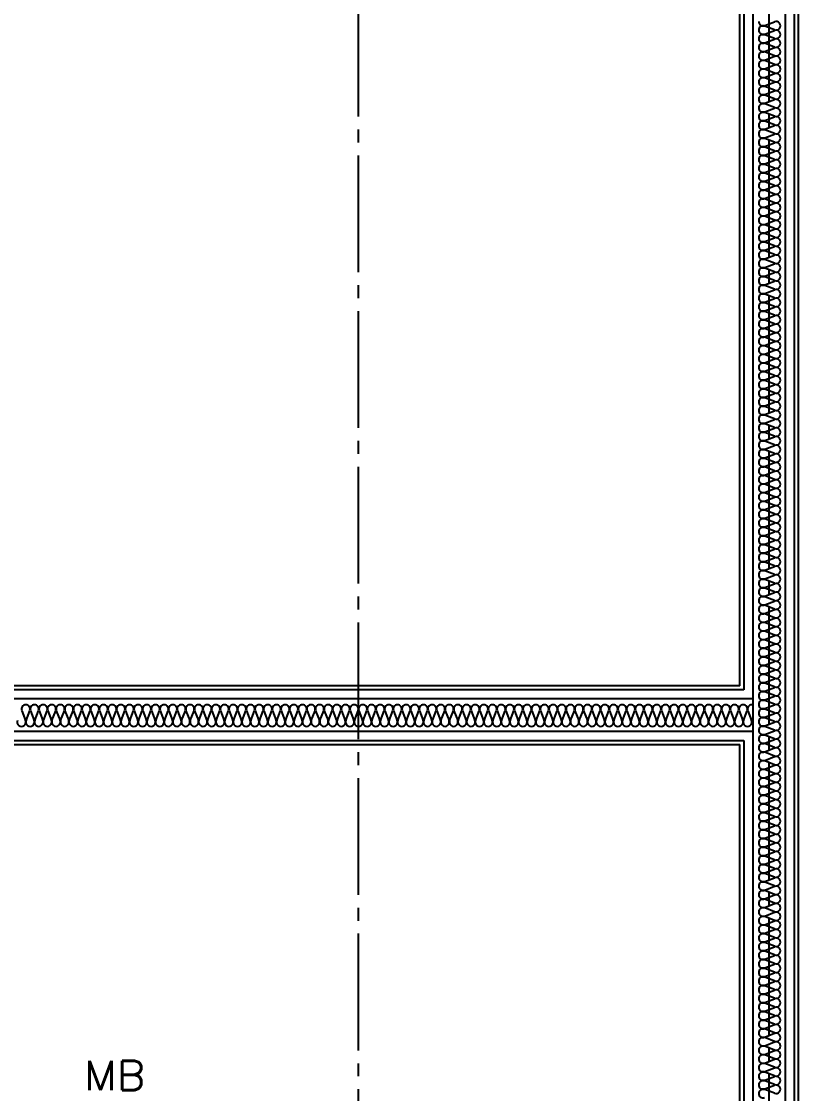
# Model space of a CAD drawing. Header units: millimetres. Extents: x 8300 to 125598, y -10383 to 40000.
# Drawn here: x 44220 to 46018, y 22425 to 24905 of the extents above; entities that cross this region are included whole.
import ezdxf
from ezdxf.enums import TextEntityAlignment as Align

# ---------------------------------------------------------------- set-up
doc = ezdxf.new("R2010")
doc.units = ezdxf.units.MM
doc.header["$LTSCALE"] = 300
doc.linetypes.add('CADEWA_LINE5', pattern=[1.2, 0.9, -0.1, 0.1, -0.1])
doc.layers.add('K建0_壁', color=7, linetype='CONTINUOUS')
doc.styles.add('txt2', font='txt.shx', dxfattribs={"width": 0.943378, "bigfont": 'extfont2'})

msp = doc.modelspace()

# ---------------------------------------------------------------- linework, layer by layer
at = {"layer": 'K建0_壁', "color": 250, "linetype": 'CADEWA_LINE5', "lineweight": -3}
for p, q in [((45000, 18924.6), (45000, 26101.3)), ((45950, 22200), (45950, 26101.3))]:
    msp.add_line(p, q, dxfattribs=at)
at = {"layer": 'K建0_壁', "color": 250, "linetype": 'Continuous', "lineweight": -3, "ltscale": 0.3}
for p, q in [((45882, 23368), (45882, 25368)), ((46018, 22132), (46018, 25232)), ((45882, 23368), (43882, 23368)), ((44018, 23232), (45882, 23232)), ((45882, 22268), (45882, 23232))]:
    msp.add_line(p, q, dxfattribs=at)
at = {"layer": 'K建0_壁', "color": 250, "linetype": 'Continuous', "lineweight": -3}
for p, q in [((45891.5, 25358.5), (45891.5, 23358.5)), ((45912.5, 25337.5), (45912.5, 22237.5)), ((45987.5, 22162.5), (45987.5, 25262.5)), ((46008.5, 22141.5), (46008.5, 25241.5)), ((45939.6, 24895.4), (45962.5, 24904.1)), ((45962.5, 24885.4), (45939.6, 24894.1)), ((45939.6, 24875.4), (45962.5, 24884.1)), ((45962.5, 24865.4), (45939.6, 24874.1)), ((45939.6, 24855.4), (45962.5, 24864.1)), ((45962.5, 24845.4), (45939.6, 24854.1)), ((45939.6, 24835.4), (45962.5, 24844.1)), ((45962.5, 24825.4), (45939.6, 24834.1)), ((45939.6, 24815.4), (45962.5, 24824.1)), ((45962.5, 24805.4), (45939.6, 24814.1)), ((45939.6, 24795.4), (45962.5, 24804.1)), ((45962.5, 24785.4), (45939.6, 24794.1)), ((45939.6, 24775.4), (45962.5, 24784.1)), ((45962.5, 24765.4), (45939.6, 24774.1)), ((45939.6, 24755.4), (45962.5, 24764.1)), ((45962.5, 24745.4), (45939.6, 24754.1)), ((45939.6, 24735.4), (45962.5, 24744.1)), ((45962.5, 24725.4), (45939.6, 24734.1)), ((45939.6, 24715.4), (45962.5, 24724.1)), ((45962.5, 24705.4), (45939.6, 24714.1)), ((45939.6, 24695.4), (45962.5, 24704.1)), ((45962.5, 24685.4), (45939.6, 24694.1)), ((45939.6, 24675.4), (45962.5, 24684.1)), ((45962.5, 24665.4), (45939.6, 24674.1)), ((45939.6, 24655.4), (45962.5, 24664.1)), ((45962.5, 24645.4), (45939.6, 24654.1)), ((45939.6, 24635.4), (45962.5, 24644.1)), ((45962.5, 24625.4), (45939.6, 24634.1)), ((45939.6, 24615.4), (45962.5, 24624.1)), ((45962.5, 24605.4), (45939.6, 24614.1)), ((45939.6, 24595.4), (45962.5, 24604.1)), ((45962.5, 24585.4), (45939.6, 24594.1)), ((45939.6, 24575.4), (45962.5, 24584.1)), ((45962.5, 24565.4), (45939.6, 24574.1)), ((45939.6, 24555.4), (45962.5, 24564.1)), ((45962.5, 24545.4), (45939.6, 24554.1)), ((45939.6, 24535.4), (45962.5, 24544.1)), ((45962.5, 24525.4), (45939.6, 24534.1)), ((45939.6, 24515.4), (45962.5, 24524.1)), ((45962.5, 24505.4), (45939.6, 24514.1)), ((45939.6, 24495.4), (45962.5, 24504.1)), ((45962.5, 24485.4), (45939.6, 24494.1)), ((45939.6, 24475.4), (45962.5, 24484.1)), ((45962.5, 24465.4), (45939.6, 24474.1)), ((45939.6, 24455.4), (45962.5, 24464.1)), ((45962.5, 24445.4), (45939.6, 24454.1)), ((45939.6, 24435.4), (45962.5, 24444.1)), ((45962.5, 24425.4), (45939.6, 24434.1)), ((45939.6, 24415.4), (45962.5, 24424.1)), ((45962.5, 24405.4), (45939.6, 24414.1)), ((45939.6, 24395.4), (45962.5, 24404.1)), ((45962.5, 24385.4), (45939.6, 24394.1)), ((45939.6, 24375.4), (45962.5, 24384.1)), ((45962.5, 24365.4), (45939.6, 24374.1)), ((45939.6, 24355.4), (45962.5, 24364.1)), ((45962.5, 24345.4), (45939.6, 24354.1)), ((45939.6, 24335.4), (45962.5, 24344.1)), ((45962.5, 24325.4), (45939.6, 24334.1)), ((45939.6, 24315.4), (45962.5, 24324.1)), ((45962.5, 24305.4), (45939.6, 24314.1)), ((45939.6, 24295.4), (45962.5, 24304.1)), ((45962.5, 24285.4), (45939.6, 24294.1)), ((45939.6, 24275.4), (45962.5, 24284.1)), ((45962.5, 24265.4), (45939.6, 24274.1)), ((45939.6, 24255.4), (45962.5, 24264.1)), ((45962.5, 24245.4), (45939.6, 24254.1)), ((45939.6, 24235.4), (45962.5, 24244.1)), ((45962.5, 24225.4), (45939.6, 24234.1)), ((45939.6, 24215.4), (45962.5, 24224.1)), ((45962.5, 24205.4), (45939.6, 24214.1)), ((45939.6, 24195.4), (45962.5, 24204.1)), ((45962.5, 24185.4), (45939.6, 24194.1)), ((45939.6, 24175.4), (45962.5, 24184.1)), ((45962.5, 24165.4), (45939.6, 24174.1)), ((45939.6, 24155.4), (45962.5, 24164.1)), ((45962.5, 24145.4), (45939.6, 24154.1)), ((45939.6, 24135.4), (45962.5, 24144.1)), ((45962.5, 24125.4), (45939.6, 24134.1)), ((45939.6, 24115.4), (45962.5, 24124.1)), ((45962.5, 24105.4), (45939.6, 24114.1)), ((45939.6, 24095.4), (45962.5, 24104.1)), ((45962.5, 24085.4), (45939.6, 24094.1)), ((45939.6, 24075.4), (45962.5, 24084.1)), ((45962.5, 24065.4), (45939.6, 24074.1)), ((45939.6, 24055.4), (45962.5, 24064.1)), ((45962.5, 24045.4), (45939.6, 24054.1)), ((45939.6, 24035.4), (45962.5, 24044.1)), ((45962.5, 24025.4), (45939.6, 24034.1)), ((45939.6, 24015.4), (45962.5, 24024.1)), ((45962.5, 24005.4), (45939.6, 24014.1)), ((45939.6, 23995.4), (45962.5, 24004.1)), ((45962.5, 23985.4), (45939.6, 23994.1)), ((45939.6, 23975.4), (45962.5, 23984.1)), ((45962.5, 23965.4), (45939.6, 23974.1)), ((45939.6, 23955.4), (45962.5, 23964.1)), ((45962.5, 23945.4), (45939.6, 23954.1)), ((45939.6, 23935.4), (45962.5, 23944.1)), ((45962.5, 23925.4), (45939.6, 23934.1)), ((45939.6, 23915.4), (45962.5, 23924.1)), ((45962.5, 23905.4), (45939.6, 23914.1)), ((45939.6, 23895.4), (45962.5, 23904.1)), ((45962.5, 23885.4), (45939.6, 23894.1)), ((45939.6, 23875.4), (45962.5, 23884.1)), ((45962.5, 23865.4), (45939.6, 23874.1)), ((45939.6, 23855.4), (45962.5, 23864.1)), ((45962.5, 23845.4), (45939.6, 23854.1)), ((45939.6, 23835.4), (45962.5, 23844.1)), ((45962.5, 23825.4), (45939.6, 23834.1)), ((45939.6, 23815.4), (45962.5, 23824.1)), ((45962.5, 23805.4), (45939.6, 23814.1)), ((45939.6, 23795.4), (45962.5, 23804.1)), ((45962.5, 23785.4), (45939.6, 23794.1)), ((45939.6, 23775.4), (45962.5, 23784.1)), ((45962.5, 23765.4), (45939.6, 23774.1)), ((45939.6, 23755.4), (45962.5, 23764.1)), ((45962.5, 23745.4), (45939.6, 23754.1)), ((45939.6, 23735.4), (45962.5, 23744.1)), ((45962.5, 23725.4), (45939.6, 23734.1)), ((45939.6, 23715.4), (45962.5, 23724.1)), ((45962.5, 23705.4), (45939.6, 23714.1)), ((45939.6, 23695.4), (45962.5, 23704.1)), ((45962.5, 23685.4), (45939.6, 23694.1)), ((45939.6, 23675.4), (45962.5, 23684.1)), ((45962.5, 23665.4), (45939.6, 23674.1)), ((45939.6, 23655.4), (45962.5, 23664.1)), ((45962.5, 23645.4), (45939.6, 23654.1)), ((45939.6, 23635.4), (45962.5, 23644.1)), ((45962.5, 23625.4), (45939.6, 23634.1)), ((45939.6, 23615.4), (45962.5, 23624.1)), ((45962.5, 23605.4), (45939.6, 23614.1)), ((45939.6, 23595.4), (45962.5, 23604.1)), ((45962.5, 23585.4), (45939.6, 23594.1)), ((45939.6, 23575.4), (45962.5, 23584.1)), ((45962.5, 23565.4), (45939.6, 23574.1)), ((45939.6, 23555.4), (45962.5, 23564.1)), ((45962.5, 23545.4), (45939.6, 23554.1)), ((45939.6, 23535.4), (45962.5, 23544.1)), ((45962.5, 23525.4), (45939.6, 23534.1)), ((45939.6, 23515.4), (45962.5, 23524.1)), ((45962.5, 23505.4), (45939.6, 23514.1)), ((45939.6, 23495.4), (45962.5, 23504.1)), ((45962.5, 23485.4), (45939.6, 23494.1)), ((45939.6, 23475.4), (45962.5, 23484.1)), ((45962.5, 23465.4), (45939.6, 23474.1)), ((45939.6, 23455.4), (45962.5, 23464.1)), ((45962.5, 23445.4), (45939.6, 23454.1)), ((45939.6, 23435.4), (45962.5, 23444.1)), ((45962.5, 23425.4), (45939.6, 23434.1)), ((45939.6, 23415.4), (45962.5, 23424.1)), ((45962.5, 23405.4), (45939.6, 23414.1)), ((45939.6, 23395.4), (45962.5, 23404.1)), ((45962.5, 23385.4), (45939.6, 23394.1)), ((45939.6, 23375.4), (45962.5, 23384.1)), ((45962.5, 23365.4), (45939.6, 23374.1)), ((45939.6, 23355.4), (45962.5, 23364.1)), ((45891.5, 23358.5), (43891.5, 23358.5)), ((45912.5, 23337.5), (43912.5, 23337.5)), ((45962.5, 23345.4), (45939.6, 23354.1)), ((45939.6, 23335.4), (45962.5, 23344.1)), ((45962.5, 23325.4), (45939.6, 23334.1)), ((45939.6, 23315.4), (45962.5, 23324.1)), ((45962.5, 23305.4), (45939.6, 23314.1)), ((44220.7, 23310.4), (44229.3, 23287.5)), ((44230.7, 23287.5), (44239.3, 23310.4)), ((44240.7, 23310.4), (44249.3, 23287.5)), ((44250.7, 23287.5), (44259.3, 23310.4)), ((44260.7, 23310.4), (44269.3, 23287.5)), ((44270.7, 23287.5), (44279.3, 23310.4)), ((44280.7, 23310.4), (44289.3, 23287.5)), ((44290.7, 23287.5), (44299.3, 23310.4)), ((44300.7, 23310.4), (44309.3, 23287.5)), ((44310.7, 23287.5), (44319.3, 23310.4)), ((44320.7, 23310.4), (44329.3, 23287.5)), ((44330.7, 23287.5), (44339.3, 23310.4)), ((44340.7, 23310.4), (44349.3, 23287.5)), ((44350.7, 23287.5), (44359.3, 23310.4)), ((44360.7, 23310.4), (44369.3, 23287.5)), ((44370.7, 23287.5), (44379.3, 23310.4)), ((44380.7, 23310.4), (44389.3, 23287.5)), ((44390.7, 23287.5), (44399.3, 23310.4)), ((44400.7, 23310.4), (44409.3, 23287.5)), ((44410.7, 23287.5), (44419.3, 23310.4)), ((44420.7, 23310.4), (44429.3, 23287.5)), ((44430.7, 23287.5), (44439.3, 23310.4)), ((44440.7, 23310.4), (44449.3, 23287.5)), ((44450.7, 23287.5), (44459.3, 23310.4)), ((44460.7, 23310.4), (44469.3, 23287.5)), ((44470.7, 23287.5), (44479.3, 23310.4)), ((44480.7, 23310.4), (44489.3, 23287.5)), ((44490.7, 23287.5), (44499.3, 23310.4)), ((44500.7, 23310.4), (44509.3, 23287.5)), ((44510.7, 23287.5), (44519.3, 23310.4)), ((44520.7, 23310.4), (44529.3, 23287.5)), ((44530.7, 23287.5), (44539.3, 23310.4)), ((44540.7, 23310.4), (44549.3, 23287.5)), ((44550.7, 23287.5), (44559.3, 23310.4)), ((44560.7, 23310.4), (44569.3, 23287.5)), ((44570.7, 23287.5), (44579.3, 23310.4)), ((44580.7, 23310.4), (44589.3, 23287.5)), ((44590.7, 23287.5), (44599.3, 23310.4)), ((44600.7, 23310.4), (44609.3, 23287.5)), ((44610.7, 23287.5), (44619.3, 23310.4)), ((44620.7, 23310.4), (44629.3, 23287.5)), ((44630.7, 23287.5), (44639.3, 23310.4)), ((44640.7, 23310.4), (44649.3, 23287.5)), ((44650.7, 23287.5), (44659.3, 23310.4)), ((44660.7, 23310.4), (44669.3, 23287.5)), ((44670.7, 23287.5), (44679.3, 23310.4)), ((44680.7, 23310.4), (44689.3, 23287.5)), ((44690.7, 23287.5), (44699.3, 23310.4)), ((44700.7, 23310.4), (44709.3, 23287.5)), ((44710.7, 23287.5), (44719.3, 23310.4)), ((44720.7, 23310.4), (44729.3, 23287.5)), ((44730.7, 23287.5), (44739.3, 23310.4)), ((44740.7, 23310.4), (44749.3, 23287.5)), ((44750.7, 23287.5), (44759.3, 23310.4)), ((44760.7, 23310.4), (44769.3, 23287.5)), ((44770.7, 23287.5), (44779.3, 23310.4)), ((44780.7, 23310.4), (44789.3, 23287.5)), ((44790.7, 23287.5), (44799.3, 23310.4)), ((44800.7, 23310.4), (44809.3, 23287.5)), ((44810.7, 23287.5), (44819.3, 23310.4)), ((44820.7, 23310.4), (44829.3, 23287.5)), ((44830.7, 23287.5), (44839.3, 23310.4)), ((44840.7, 23310.4), (44849.3, 23287.5)), ((44850.7, 23287.5), (44859.3, 23310.4)), ((44860.7, 23310.4), (44869.3, 23287.5)), ((44870.7, 23287.5), (44879.3, 23310.4)), ((44880.7, 23310.4), (44889.3, 23287.5)), ((44890.7, 23287.5), (44899.3, 23310.4)), ((44900.7, 23310.4), (44909.3, 23287.5)), ((44910.7, 23287.5), (44919.3, 23310.4)), ((44920.7, 23310.4), (44929.3, 23287.5)), ((44930.7, 23287.5), (44939.3, 23310.4)), ((44940.7, 23310.4), (44949.3, 23287.5)), ((44950.7, 23287.5), (44959.3, 23310.4)), ((44960.7, 23310.4), (44969.3, 23287.5)), ((44970.7, 23287.5), (44979.3, 23310.4)), ((44980.7, 23310.4), (44989.3, 23287.5)), ((44990.7, 23287.5), (44999.3, 23310.4)), ((45000.7, 23310.4), (45009.3, 23287.5)), ((45010.7, 23287.5), (45019.3, 23310.4)), ((45020.7, 23310.4), (45029.3, 23287.5)), ((45030.7, 23287.5), (45039.3, 23310.4)), ((45040.7, 23310.4), (45049.3, 23287.5)), ((45050.7, 23287.5), (45059.3, 23310.4)), ((45060.7, 23310.4), (45069.3, 23287.5)), ((45070.7, 23287.5), (45079.3, 23310.4)), ((45080.7, 23310.4), (45089.3, 23287.5)), ((45090.7, 23287.5), (45099.3, 23310.4)), ((45100.7, 23310.4), (45109.3, 23287.5)), ((45110.7, 23287.5), (45119.3, 23310.4)), ((45120.7, 23310.4), (45129.3, 23287.5)), ((45130.7, 23287.5), (45139.3, 23310.4)), ((45140.7, 23310.4), (45149.3, 23287.5)), ((45150.7, 23287.5), (45159.3, 23310.4)), ((45160.7, 23310.4), (45169.3, 23287.5)), ((45170.7, 23287.5), (45179.3, 23310.4)), ((45180.7, 23310.4), (45189.3, 23287.5)), ((45190.7, 23287.5), (45199.3, 23310.4)), ((45200.7, 23310.4), (45209.3, 23287.5)), ((45210.7, 23287.5), (45219.3, 23310.4)), ((45220.7, 23310.4), (45229.3, 23287.5)), ((45230.7, 23287.5), (45239.3, 23310.4)), ((45240.7, 23310.4), (45249.3, 23287.5)), ((45250.7, 23287.5), (45259.3, 23310.4)), ((45260.7, 23310.4), (45269.3, 23287.5)), ((45270.7, 23287.5), (45279.3, 23310.4)), ((45280.7, 23310.4), (45289.3, 23287.5)), ((45290.7, 23287.5), (45299.3, 23310.4)), ((45300.7, 23310.4), (45309.3, 23287.5)), ((45310.7, 23287.5), (45319.3, 23310.4)), ((45320.7, 23310.4), (45329.3, 23287.5)), ((45330.7, 23287.5), (45339.3, 23310.4)), ((45340.7, 23310.4), (45349.3, 23287.5)), ((45350.7, 23287.5), (45359.3, 23310.4)), ((45360.7, 23310.4), (45369.3, 23287.5)), ((45370.7, 23287.5), (45379.3, 23310.4)), ((45380.7, 23310.4), (45389.3, 23287.5)), ((45390.7, 23287.5), (45399.3, 23310.4)), ((45400.7, 23310.4), (45409.3, 23287.5)), ((45410.7, 23287.5), (45419.3, 23310.4)), ((45420.7, 23310.4), (45429.3, 23287.5)), ((45430.7, 23287.5), (45439.3, 23310.4)), ((45440.7, 23310.4), (45449.3, 23287.5)), ((45450.7, 23287.5), (45459.3, 23310.4)), ((45460.7, 23310.4), (45469.3, 23287.5)), ((45470.7, 23287.5), (45479.3, 23310.4)), ((45480.7, 23310.4), (45489.3, 23287.5)), ((45490.7, 23287.5), (45499.3, 23310.4)), ((45500.7, 23310.4), (45509.3, 23287.5)), ((45510.7, 23287.5), (45519.3, 23310.4)), ((45520.7, 23310.4), (45529.3, 23287.5)), ((45530.7, 23287.5), (45539.3, 23310.4)), ((45540.7, 23310.4), (45549.3, 23287.5)), ((45550.7, 23287.5), (45559.3, 23310.4)), ((45560.7, 23310.4), (45569.3, 23287.5)), ((45570.7, 23287.5), (45579.3, 23310.4)), ((45580.7, 23310.4), (45589.3, 23287.5)), ((45590.7, 23287.5), (45599.3, 23310.4)), ((45600.7, 23310.4), (45609.3, 23287.5)), ((45610.7, 23287.5), (45619.3, 23310.4)), ((45620.7, 23310.4), (45629.3, 23287.5)), ((45630.7, 23287.5), (45639.3, 23310.4)), ((45640.7, 23310.4), (45649.3, 23287.5)), ((45650.7, 23287.5), (45659.3, 23310.4)), ((45660.7, 23310.4), (45669.3, 23287.5)), ((45670.7, 23287.5), (45679.3, 23310.4)), ((45680.7, 23310.4), (45689.3, 23287.5)), ((45690.7, 23287.5), (45699.3, 23310.4)), ((45700.7, 23310.4), (45709.3, 23287.5)), ((45710.7, 23287.5), (45719.3, 23310.4)), ((45720.7, 23310.4), (45729.3, 23287.5)), ((45730.7, 23287.5), (45739.3, 23310.4)), ((45740.7, 23310.4), (45749.3, 23287.5)), ((45750.7, 23287.5), (45759.3, 23310.4)), ((45760.7, 23310.4), (45769.3, 23287.5)), ((45770.7, 23287.5), (45779.3, 23310.4)), ((45780.7, 23310.4), (45789.3, 23287.5)), ((45790.7, 23287.5), (45799.3, 23310.4)), ((45800.7, 23310.4), (45809.3, 23287.5)), ((45810.7, 23287.5), (45819.3, 23310.4)), ((45820.7, 23310.4), (45829.3, 23287.5)), ((45830.7, 23287.5), (45839.3, 23310.4)), ((45840.7, 23310.4), (45849.3, 23287.5)), ((45850.7, 23287.5), (45859.3, 23310.4)), ((45860.7, 23310.4), (45869.3, 23287.5)), ((45870.7, 23287.5), (45879.3, 23310.4)), ((45880.7, 23310.4), (45889.3, 23287.5)), ((45890.7, 23287.5), (45899.3, 23310.4)), ((45900.7, 23310.4), (45909.3, 23287.5)), ((45939.6, 23295.4), (45962.5, 23304.1)), ((45962.5, 23285.4), (45939.6, 23294.1)), ((45912.5, 23262.5), (43987.5, 23262.5)), ((45939.6, 23275.4), (45962.5, 23284.1)), ((45962.5, 23265.4), (45939.6, 23274.1)), ((45939.6, 23255.4), (45962.5, 23264.1)), ((44008.5, 23241.5), (45891.5, 23241.5)), ((45891.5, 23241.5), (45891.5, 22258.5)), ((45962.5, 23245.4), (45939.6, 23254.1)), ((45939.6, 23235.4), (45962.5, 23244.1)), ((45962.5, 23225.4), (45939.6, 23234.1)), ((45939.6, 23215.4), (45962.5, 23224.1)), ((45962.5, 23205.4), (45939.6, 23214.1)), ((45939.6, 23195.4), (45962.5, 23204.1)), ((45962.5, 23185.4), (45939.6, 23194.1)), ((45939.6, 23175.4), (45962.5, 23184.1)), ((45962.5, 23165.4), (45939.6, 23174.1)), ((45939.6, 23155.4), (45962.5, 23164.1)), ((45962.5, 23145.4), (45939.6, 23154.1)), ((45939.6, 23135.4), (45962.5, 23144.1)), ((45962.5, 23125.4), (45939.6, 23134.1)), ((45939.6, 23115.4), (45962.5, 23124.1)), ((45962.5, 23105.4), (45939.6, 23114.1)), ((45939.6, 23095.4), (45962.5, 23104.1)), ((45962.5, 23085.4), (45939.6, 23094.1)), ((45939.6, 23075.4), (45962.5, 23084.1)), ((45962.5, 23065.4), (45939.6, 23074.1)), ((45939.6, 23055.4), (45962.5, 23064.1)), ((45962.5, 23045.4), (45939.6, 23054.1)), ((45939.6, 23035.4), (45962.5, 23044.1)), ((45962.5, 23025.4), (45939.6, 23034.1)), ((45939.6, 23015.4), (45962.5, 23024.1)), ((45962.5, 23005.4), (45939.6, 23014.1)), ((45939.6, 22995.4), (45962.5, 23004.1)), ((45962.5, 22985.4), (45939.6, 22994.1)), ((45939.6, 22975.4), (45962.5, 22984.1)), ((45962.5, 22965.4), (45939.6, 22974.1)), ((45939.6, 22955.4), (45962.5, 22964.1)), ((45962.5, 22945.4), (45939.6, 22954.1)), ((45939.6, 22935.4), (45962.5, 22944.1)), ((45962.5, 22925.4), (45939.6, 22934.1)), ((45939.6, 22915.4), (45962.5, 22924.1)), ((45962.5, 22905.4), (45939.6, 22914.1)), ((45939.6, 22895.4), (45962.5, 22904.1)), ((45962.5, 22885.4), (45939.6, 22894.1)), ((45939.6, 22875.4), (45962.5, 22884.1)), ((45962.5, 22865.4), (45939.6, 22874.1)), ((45939.6, 22855.4), (45962.5, 22864.1)), ((45962.5, 22845.4), (45939.6, 22854.1)), ((45939.6, 22835.4), (45962.5, 22844.1)), ((45962.5, 22825.4), (45939.6, 22834.1)), ((45939.6, 22815.4), (45962.5, 22824.1)), ((45962.5, 22805.4), (45939.6, 22814.1)), ((45939.6, 22795.4), (45962.5, 22804.1)), ((45962.5, 22785.4), (45939.6, 22794.1)), ((45939.6, 22775.4), (45962.5, 22784.1)), ((45962.5, 22765.4), (45939.6, 22774.1)), ((45939.6, 22755.4), (45962.5, 22764.1)), ((45962.5, 22745.4), (45939.6, 22754.1)), ((45939.6, 22735.4), (45962.5, 22744.1)), ((45962.5, 22725.4), (45939.6, 22734.1)), ((45939.6, 22715.4), (45962.5, 22724.1)), ((45962.5, 22705.4), (45939.6, 22714.1)), ((45939.6, 22695.4), (45962.5, 22704.1)), ((45962.5, 22685.4), (45939.6, 22694.1)), ((45939.6, 22675.4), (45962.5, 22684.1)), ((45962.5, 22665.4), (45939.6, 22674.1)), ((45939.6, 22655.4), (45962.5, 22664.1)), ((45962.5, 22645.4), (45939.6, 22654.1)), ((45939.6, 22635.4), (45962.5, 22644.1)), ((45962.5, 22625.4), (45939.6, 22634.1)), ((45939.6, 22615.4), (45962.5, 22624.1)), ((45962.5, 22605.4), (45939.6, 22614.1)), ((45939.6, 22595.4), (45962.5, 22604.1)), ((45962.5, 22585.4), (45939.6, 22594.1)), ((45939.6, 22575.4), (45962.5, 22584.1)), ((45962.5, 22565.4), (45939.6, 22574.1)), ((45939.6, 22555.4), (45962.5, 22564.1)), ((45962.5, 22545.4), (45939.6, 22554.1)), ((45939.6, 22535.4), (45962.5, 22544.1)), ((45962.5, 22525.4), (45939.6, 22534.1)), ((45939.6, 22515.4), (45962.5, 22524.1)), ((45962.5, 22505.4), (45939.6, 22514.1)), ((45939.6, 22495.4), (45962.5, 22504.1)), ((45962.5, 22485.4), (45939.6, 22494.1)), ((45939.6, 22475.4), (45962.5, 22484.1)), ((45962.5, 22465.4), (45939.6, 22474.1)), ((45939.6, 22455.4), (45962.5, 22464.1)), ((45962.5, 22445.4), (45939.6, 22454.1)), ((45939.6, 22435.4), (45962.5, 22444.1)), ((45962.5, 22425.4), (45939.6, 22434.1))]:
    msp.add_line(p, q, dxfattribs=at)
for centre, start, end in [((45936, 24904.7), 180, 290.7966), ((45966, 24894.7), 249.2034, 110.7966), ((45936, 24884.7), 69.2034, 180), ((45936, 24884.7), 180, 290.7966), ((45936, 24864.7), 69.2034, 180), ((45966, 24874.7), 249.2034, 110.7966), ((45936, 24864.7), 180, 290.7966), ((45936, 24844.7), 69.2034, 180), ((45966, 24854.7), 249.2034, 110.7966), ((45936, 24844.7), 180, 290.7966), ((45936, 24824.7), 69.2034, 180), ((45966, 24834.7), 249.2034, 110.7966), ((45936, 24824.7), 180, 290.7966), ((45936, 24804.7), 69.2034, 180), ((45936, 24804.7), 180, 290.7966), ((45966, 24814.7), 249.2034, 110.7966), ((45966, 24794.7), 249.2034, 110.7966), ((45936, 24784.7), 69.2034, 180), ((45936, 24784.7), 180, 290.7966), ((45966, 24774.7), 249.2034, 110.7966), ((45936, 24764.7), 69.2034, 180), ((45936, 24764.7), 180, 290.7966), ((45936, 24744.7), 69.2034, 180), ((45966, 24754.7), 249.2034, 110.7966), ((45936, 24744.7), 180, 290.7966), ((45936, 24724.7), 69.2034, 180), ((45966, 24734.7), 249.2034, 110.7966), ((45936, 24724.7), 180, 290.7966), ((45936, 24704.7), 69.2034, 180), ((45936, 24704.7), 180, 290.7966), ((45966, 24714.7), 249.2034, 110.7966), ((45966, 24694.7), 249.2034, 110.7966), ((45936, 24684.7), 69.2034, 180), ((45936, 24684.7), 180, 290.7966), ((45966, 24674.7), 249.2034, 110.7966), ((45936, 24664.7), 69.2034, 180), ((45936, 24664.7), 180, 290.7966), ((45936, 24644.7), 69.2034, 180), ((45966, 24654.7), 249.2034, 110.7966), ((45936, 24644.7), 180, 290.7966), ((45936, 24624.7), 69.2034, 180), ((45966, 24634.7), 249.2034, 110.7966), ((45936, 24624.7), 180, 290.7966), ((45936, 24604.7), 69.2034, 180), ((45936, 24604.7), 180, 290.7966), ((45966, 24614.7), 249.2034, 110.7966), ((45966, 24594.7), 249.2034, 110.7966), ((45936, 24584.7), 69.2034, 180), ((45936, 24584.7), 180, 290.7966), ((45966, 24574.7), 249.2034, 110.7966), ((45936, 24564.7), 69.2034, 180), ((45936, 24564.7), 180, 290.7966), ((45936, 24544.7), 69.2034, 180), ((45966, 24554.7), 249.2034, 110.7966), ((45936, 24544.7), 180, 290.7966), ((45936, 24524.7), 69.2034, 180), ((45966, 24534.7), 249.2034, 110.7966), ((45936, 24524.7), 180, 290.7966), ((45936, 24504.7), 69.2034, 180), ((45936, 24504.7), 180, 290.7966), ((45966, 24514.7), 249.2034, 110.7966), ((45966, 24494.7), 249.2034, 110.7966), ((45936, 24484.7), 69.2034, 180), ((45936, 24484.7), 180, 290.7966), ((45966, 24474.7), 249.2034, 110.7966), ((45936, 24464.7), 69.2034, 180), ((45936, 24464.7), 180, 290.7966), ((45936, 24444.7), 69.2034, 180), ((45966, 24454.7), 249.2034, 110.7966), ((45936, 24444.7), 180, 290.7966), ((45936, 24424.7), 69.2034, 180), ((45966, 24434.7), 249.2034, 110.7966), ((45936, 24424.7), 180, 290.7966), ((45936, 24404.7), 69.2034, 180), ((45936, 24404.7), 180, 290.7966), ((45966, 24414.7), 249.2034, 110.7966), ((45966, 24394.7), 249.2034, 110.7966), ((45936, 24384.7), 69.2034, 180), ((45936, 24384.7), 180, 290.7966), ((45966, 24374.7), 249.2034, 110.7966), ((45936, 24364.7), 69.2034, 180), ((45936, 24364.7), 180, 290.7966), ((45936, 24344.7), 69.2034, 180), ((45966, 24354.7), 249.2034, 110.7966), ((45936, 24344.7), 180, 290.7966), ((45936, 24324.7), 69.2034, 180), ((45966, 24334.7), 249.2034, 110.7966), ((45936, 24324.7), 180, 290.7966), ((45936, 24304.7), 69.2034, 180), ((45936, 24304.7), 180, 290.7966), ((45966, 24314.7), 249.2034, 110.7966), ((45966, 24294.7), 249.2034, 110.7966), ((45936, 24284.7), 69.2034, 180), ((45936, 24284.7), 180, 290.7966), ((45966, 24274.7), 249.2034, 110.7966), ((45936, 24264.7), 69.2034, 180), ((45936, 24264.7), 180, 290.7966), ((45936, 24244.7), 69.2034, 180), ((45966, 24254.7), 249.2034, 110.7966), ((45936, 24244.7), 180, 290.7966), ((45936, 24224.7), 69.2034, 180), ((45966, 24234.7), 249.2034, 110.7966), ((45936, 24224.7), 180, 290.7966), ((45936, 24204.7), 69.2034, 180), ((45966, 24214.7), 249.2034, 110.7966), ((45936, 24204.7), 180, 290.7966), ((45936, 24184.7), 69.2034, 180), ((45936, 24184.7), 180, 290.7966), ((45966, 24194.7), 249.2034, 110.7966), ((45966, 24174.7), 249.2034, 110.7966), ((45936, 24164.7), 69.2034, 180), ((45936, 24164.7), 180, 290.7966), ((45966, 24154.7), 249.2034, 110.7966), ((45936, 24144.7), 69.2034, 180), ((45936, 24144.7), 180, 290.7966), ((45936, 24124.7), 69.2034, 180), ((45966, 24134.7), 249.2034, 110.7966), ((45936, 24124.7), 180, 290.7966), ((45936, 24104.7), 69.2034, 180), ((45966, 24114.7), 249.2034, 110.7966), ((45936, 24104.7), 180, 290.7966), ((45936, 24084.7), 69.2034, 180), ((45936, 24084.7), 180, 290.7966), ((45966, 24094.7), 249.2034, 110.7966), ((45966, 24074.7), 249.2034, 110.7966), ((45936, 24064.7), 69.2034, 180), ((45936, 24064.7), 180, 290.7966), ((45966, 24054.7), 249.2034, 110.7966), ((45936, 24044.7), 69.2034, 180), ((45936, 24044.7), 180, 290.7966), ((45936, 24024.7), 69.2034, 180), ((45966, 24034.7), 249.2034, 110.7966), ((45936, 24024.7), 180, 290.7966), ((45936, 24004.7), 69.2034, 180), ((45966, 24014.7), 249.2034, 110.7966), ((45936, 24004.7), 180, 290.7966), ((45936, 23984.7), 69.2034, 180), ((45936, 23984.7), 180, 290.7966), ((45966, 23994.7), 249.2034, 110.7966), ((45966, 23974.7), 249.2034, 110.7966), ((45936, 23964.7), 69.2034, 180), ((45936, 23964.7), 180, 290.7966), ((45966, 23954.7), 249.2034, 110.7966), ((45936, 23944.7), 69.2034, 180), ((45936, 23944.7), 180, 290.7966), ((45936, 23924.7), 69.2034, 180), ((45966, 23934.7), 249.2034, 110.7966), ((45936, 23924.7), 180, 290.7966), ((45936, 23904.7), 69.2034, 180), ((45966, 23914.7), 249.2034, 110.7966), ((45936, 23904.7), 180, 290.7966), ((45936, 23884.7), 69.2034, 180), ((45936, 23884.7), 180, 290.7966), ((45966, 23894.7), 249.2034, 110.7966), ((45966, 23874.7), 249.2034, 110.7966), ((45936, 23864.7), 69.2034, 180), ((45936, 23864.7), 180, 290.7966), ((45966, 23854.7), 249.2034, 110.7966), ((45936, 23844.7), 69.2034, 180), ((45936, 23844.7), 180, 290.7966), ((45936, 23824.7), 69.2034, 180), ((45966, 23834.7), 249.2034, 110.7966), ((45936, 23824.7), 180, 290.7966), ((45936, 23804.7), 69.2034, 180), ((45966, 23814.7), 249.2034, 110.7966), ((45936, 23804.7), 180, 290.7966), ((45936, 23784.7), 69.2034, 180), ((45936, 23784.7), 180, 290.7966), ((45966, 23794.7), 249.2034, 110.7966), ((45966, 23774.7), 249.2034, 110.7966), ((45936, 23764.7), 69.2034, 180), ((45936, 23764.7), 180, 290.7966), ((45966, 23754.7), 249.2034, 110.7966), ((45936, 23744.7), 69.2034, 180), ((45936, 23744.7), 180, 290.7966), ((45936, 23724.7), 69.2034, 180), ((45966, 23734.7), 249.2034, 110.7966), ((45936, 23724.7), 180, 290.7966), ((45936, 23704.7), 69.2034, 180), ((45966, 23714.7), 249.2034, 110.7966), ((45936, 23704.7), 180, 290.7966), ((45936, 23684.7), 69.2034, 180), ((45936, 23684.7), 180, 290.7966), ((45966, 23694.7), 249.2034, 110.7966), ((45966, 23674.7), 249.2034, 110.7966), ((45936, 23664.7), 69.2034, 180), ((45936, 23664.7), 180, 290.7966), ((45966, 23654.7), 249.2034, 110.7966), ((45936, 23644.7), 69.2034, 180), ((45936, 23644.7), 180, 290.7966), ((45936, 23624.7), 69.2034, 180), ((45966, 23634.7), 249.2034, 110.7966), ((45936, 23624.7), 180, 290.7966), ((45936, 23604.7), 69.2034, 180), ((45966, 23614.7), 249.2034, 110.7966), ((45936, 23604.7), 180, 290.7966), ((45936, 23584.7), 69.2034, 180), ((45966, 23594.7), 249.2034, 110.7966), ((45936, 23584.7), 180, 290.7966), ((45936, 23564.7), 69.2034, 180), ((45936, 23564.7), 180, 290.7966), ((45966, 23574.7), 249.2034, 110.7966), ((45966, 23554.7), 249.2034, 110.7966), ((45936, 23544.7), 69.2034, 180), ((45936, 23544.7), 180, 290.7966), ((45966, 23534.7), 249.2034, 110.7966), ((45936, 23524.7), 69.2034, 180), ((45936, 23524.7), 180, 290.7966), ((45936, 23504.7), 69.2034, 180), ((45966, 23514.7), 249.2034, 110.7966), ((45936, 23504.7), 180, 290.7966), ((45936, 23484.7), 69.2034, 180), ((45966, 23494.7), 249.2034, 110.7966), ((45936, 23484.7), 180, 290.7966), ((45936, 23464.7), 69.2034, 180), ((45936, 23464.7), 180, 290.7966), ((45966, 23474.7), 249.2034, 110.7966), ((45966, 23454.7), 249.2034, 110.7966), ((45936, 23444.7), 69.2034, 180), ((45936, 23444.7), 180, 290.7966), ((45966, 23434.7), 249.2034, 110.7966), ((45936, 23424.7), 69.2034, 180), ((45936, 23424.7), 180, 290.7966), ((45936, 23404.7), 69.2034, 180), ((45966, 23414.7), 249.2034, 110.7966), ((45936, 23404.7), 180, 290.7966), ((45936, 23384.7), 69.2034, 180), ((45966, 23394.7), 249.2034, 110.7966), ((45936, 23384.7), 180, 290.7966), ((45936, 23364.7), 69.2034, 180), ((45936, 23364.7), 180, 290.7966), ((45966, 23374.7), 249.2034, 110.7966), ((45966, 23354.7), 249.2034, 110.7966), ((45936, 23344.7), 69.2034, 180), ((45936, 23344.7), 180, 290.7966), ((45966, 23334.7), 249.2034, 110.7966), ((44230, 23314), 90, 200.7966), ((44230, 23314), 339.2034, 90), ((44250, 23314), 90, 200.7966), ((44250, 23314), 339.2034, 90), ((44270, 23314), 90, 200.7966), ((44270, 23314), 339.2034, 90), ((44290, 23314), 90, 200.7966), ((44290, 23314), 339.2034, 90), ((44310, 23314), 90, 200.7966), ((44310, 23314), 339.2034, 90), ((44330, 23314), 90, 200.7966), ((44330, 23314), 339.2034, 90), ((44350, 23314), 90, 200.7966), ((44350, 23314), 339.2034, 90), ((44370, 23314), 90, 200.7966), ((44370, 23314), 339.2034, 90), ((44390, 23314), 90, 200.7966), ((44390, 23314), 339.2034, 90), ((44410, 23314), 90, 200.7966), ((44410, 23314), 339.2034, 90), ((44430, 23314), 90, 200.7966), ((44430, 23314), 339.2034, 90), ((44450, 23314), 90, 200.7966), ((44450, 23314), 339.2034, 90), ((44470, 23314), 90, 200.7966), ((44470, 23314), 339.2034, 90), ((44490, 23314), 90, 200.7966), ((44490, 23314), 339.2034, 90), ((44510, 23314), 90, 200.7966), ((44510, 23314), 339.2034, 90), ((44530, 23314), 90, 200.7966), ((44530, 23314), 339.2034, 90), ((44550, 23314), 90, 200.7966), ((44550, 23314), 339.2034, 90), ((44570, 23314), 90, 200.7966), ((44570, 23314), 339.2034, 90), ((44590, 23314), 90, 200.7966), ((44590, 23314), 339.2034, 90), ((44610, 23314), 90, 200.7966), ((44610, 23314), 339.2034, 90), ((44630, 23314), 90, 200.7966), ((44630, 23314), 339.2034, 90), ((44650, 23314), 90, 200.7966), ((44650, 23314), 339.2034, 90), ((44670, 23314), 90, 200.7966), ((44670, 23314), 339.2034, 90), ((44690, 23314), 90, 200.7966), ((44690, 23314), 339.2034, 90), ((44710, 23314), 90, 200.7966), ((44710, 23314), 339.2034, 90), ((44730, 23314), 90, 200.7966), ((44730, 23314), 339.2034, 90), ((44750, 23314), 90, 200.7966), ((44750, 23314), 339.2034, 90), ((44770, 23314), 90, 200.7966), ((44770, 23314), 339.2034, 90), ((44790, 23314), 90, 200.7966), ((44790, 23314), 339.2034, 90), ((44810, 23314), 90, 200.7966), ((44810, 23314), 339.2034, 90), ((44830, 23314), 90, 200.7966), ((44830, 23314), 339.2034, 90), ((44850, 23314), 90, 200.7966), ((44850, 23314), 339.2034, 90), ((44870, 23314), 90, 200.7966), ((44870, 23314), 339.2034, 90), ((44890, 23314), 90, 200.7966), ((44890, 23314), 339.2034, 90), ((44910, 23314), 90, 200.7966), ((44910, 23314), 339.2034, 90), ((44930, 23314), 90, 200.7966), ((44930, 23314), 339.2034, 90), ((44950, 23314), 90, 200.7966), ((44950, 23314), 339.2034, 90), ((44970, 23314), 90, 200.7966), ((44970, 23314), 339.2034, 90), ((44990, 23314), 90, 200.7966), ((44990, 23314), 339.2034, 90), ((45010, 23314), 90, 200.7966), ((45010, 23314), 339.2034, 90), ((45030, 23314), 90, 200.7966), ((45030, 23314), 339.2034, 90), ((45050, 23314), 90, 200.7966), ((45050, 23314), 339.2034, 90), ((45070, 23314), 90, 200.7966), ((45070, 23314), 339.2034, 90), ((45090, 23314), 90, 200.7966), ((45090, 23314), 339.2034, 90), ((45110, 23314), 90, 200.7966), ((45110, 23314), 339.2034, 90), ((45130, 23314), 90, 200.7966), ((45130, 23314), 339.2034, 90), ((45150, 23314), 90, 200.7966), ((45150, 23314), 339.2034, 90), ((45170, 23314), 90, 200.7966), ((45170, 23314), 339.2034, 90), ((45190, 23314), 90, 200.7966), ((45190, 23314), 339.2034, 90), ((45210, 23314), 90, 200.7966), ((45210, 23314), 339.2034, 90), ((45230, 23314), 90, 200.7966), ((45230, 23314), 339.2034, 90), ((45250, 23314), 90, 200.7966), ((45250, 23314), 339.2034, 90), ((45270, 23314), 90, 200.7966), ((45270, 23314), 339.2034, 90), ((45290, 23314), 90, 200.7966), ((45290, 23314), 339.2034, 90), ((45310, 23314), 90, 200.7966), ((45310, 23314), 339.2034, 90), ((45330, 23314), 90, 200.7966), ((45330, 23314), 339.2034, 90), ((45350, 23314), 90, 200.7966), ((45350, 23314), 339.2034, 90), ((45370, 23314), 90, 200.7966), ((45370, 23314), 339.2034, 90), ((45390, 23314), 90, 200.7966), ((45390, 23314), 339.2034, 90), ((45410, 23314), 90, 200.7966), ((45410, 23314), 339.2034, 90), ((45430, 23314), 90, 200.7966), ((45430, 23314), 339.2034, 90), ((45450, 23314), 90, 200.7966), ((45450, 23314), 339.2034, 90), ((45470, 23314), 90, 200.7966), ((45470, 23314), 339.2034, 90), ((45490, 23314), 90, 200.7966), ((45490, 23314), 339.2034, 90), ((45510, 23314), 90, 200.7966), ((45510, 23314), 339.2034, 90), ((45530, 23314), 90, 200.7966), ((45530, 23314), 339.2034, 90), ((45550, 23314), 90, 200.7966), ((45550, 23314), 339.2034, 90), ((45570, 23314), 90, 200.7966), ((45570, 23314), 339.2034, 90), ((45590, 23314), 90, 200.7966), ((45590, 23314), 339.2034, 90), ((45610, 23314), 90, 200.7966), ((45610, 23314), 339.2034, 90), ((45630, 23314), 90, 200.7966), ((45630, 23314), 339.2034, 90), ((45650, 23314), 90, 200.7966), ((45650, 23314), 339.2034, 90), ((45670, 23314), 90, 200.7966), ((45670, 23314), 339.2034, 90), ((45690, 23314), 90, 200.7966), ((45690, 23314), 339.2034, 90), ((45710, 23314), 90, 200.7966), ((45710, 23314), 339.2034, 90), ((45730, 23314), 90, 200.7966), ((45730, 23314), 339.2034, 90), ((45750, 23314), 90, 200.7966), ((45750, 23314), 339.2034, 90), ((45770, 23314), 90, 200.7966), ((45770, 23314), 339.2034, 90), ((45790, 23314), 90, 200.7966), ((45790, 23314), 339.2034, 90), ((45810, 23314), 90, 200.7966), ((45810, 23314), 339.2034, 90), ((45830, 23314), 90, 200.7966), ((45830, 23314), 339.2034, 90), ((45850, 23314), 90, 200.7966), ((45850, 23314), 339.2034, 90), ((45870, 23314), 90, 200.7966), ((45870, 23314), 339.2034, 90), ((45890, 23314), 90, 200.7966), ((45890, 23314), 339.2034, 90), ((45910, 23314), 90, 200.7966), ((45936, 23324.7), 69.2034, 180), ((45936, 23324.7), 180, 290.7966), ((45936, 23304.7), 69.2034, 180), ((45966, 23314.7), 249.2034, 110.7966), ((44220, 23284), 159.2034, 20.7966), ((44240, 23284), 159.2034, 20.7966), ((44260, 23284), 159.2034, 20.7966), ((44280, 23284), 159.2034, 20.7966), ((44300, 23284), 159.2034, 20.7966), ((44320, 23284), 159.2034, 20.7966), ((44340, 23284), 159.2034, 20.7966), ((44360, 23284), 159.2034, 20.7966), ((44380, 23284), 159.2034, 20.7966), ((44400, 23284), 159.2034, 20.7966), ((44420, 23284), 159.2034, 20.7966), ((44440, 23284), 159.2034, 20.7966), ((44460, 23284), 159.2034, 20.7966), ((44480, 23284), 159.2034, 20.7966), ((44500, 23284), 159.2034, 20.7966), ((44520, 23284), 159.2034, 20.7966), ((44540, 23284), 159.2034, 20.7966), ((44560, 23284), 159.2034, 20.7966), ((44580, 23284), 159.2034, 20.7966), ((44600, 23284), 159.2034, 20.7966), ((44620, 23284), 159.2034, 20.7966), ((44640, 23284), 159.2034, 20.7966), ((44660, 23284), 159.2034, 20.7966), ((44680, 23284), 159.2034, 20.7966), ((44700, 23284), 159.2034, 20.7966), ((44720, 23284), 159.2034, 20.7966), ((44740, 23284), 159.2034, 20.7966), ((44760, 23284), 159.2034, 20.7966), ((44780, 23284), 159.2034, 20.7966), ((44800, 23284), 159.2034, 20.7966), ((44820, 23284), 159.2034, 20.7966), ((44840, 23284), 159.2034, 20.7966), ((44860, 23284), 159.2034, 20.7966), ((44880, 23284), 159.2034, 20.7966), ((44900, 23284), 159.2034, 20.7966), ((44920, 23284), 159.2034, 20.7966), ((44940, 23284), 159.2034, 20.7966), ((44960, 23284), 159.2034, 20.7966), ((44980, 23284), 159.2034, 20.7966), ((45000, 23284), 159.2034, 20.7966), ((45020, 23284), 159.2034, 20.7966), ((45040, 23284), 159.2034, 20.7966), ((45060, 23284), 159.2034, 20.7966), ((45080, 23284), 159.2034, 20.7966), ((45100, 23284), 159.2034, 20.7966), ((45120, 23284), 159.2034, 20.7966), ((45140, 23284), 159.2034, 20.7966), ((45160, 23284), 159.2034, 20.7966), ((45180, 23284), 159.2034, 20.7966), ((45200, 23284), 159.2034, 20.7966), ((45220, 23284), 159.2034, 20.7966), ((45240, 23284), 159.2034, 20.7966), ((45260, 23284), 159.2034, 20.7966), ((45280, 23284), 159.2034, 20.7966), ((45300, 23284), 159.2034, 20.7966), ((45320, 23284), 159.2034, 20.7966), ((45340, 23284), 159.2034, 20.7966), ((45360, 23284), 159.2034, 20.7966), ((45380, 23284), 159.2034, 20.7966), ((45400, 23284), 159.2034, 20.7966), ((45420, 23284), 159.2034, 20.7966), ((45440, 23284), 159.2034, 20.7966), ((45460, 23284), 159.2034, 20.7966), ((45480, 23284), 159.2034, 20.7966), ((45500, 23284), 159.2034, 20.7966), ((45520, 23284), 159.2034, 20.7966), ((45540, 23284), 159.2034, 20.7966), ((45560, 23284), 159.2034, 20.7966), ((45580, 23284), 159.2034, 20.7966), ((45600, 23284), 159.2034, 20.7966), ((45620, 23284), 159.2034, 20.7966), ((45640, 23284), 159.2034, 20.7966), ((45660, 23284), 159.2034, 20.7966), ((45680, 23284), 159.2034, 20.7966), ((45700, 23284), 159.2034, 20.7966), ((45720, 23284), 159.2034, 20.7966), ((45740, 23284), 159.2034, 20.7966), ((45760, 23284), 159.2034, 20.7966), ((45780, 23284), 159.2034, 20.7966), ((45800, 23284), 159.2034, 20.7966), ((45820, 23284), 159.2034, 20.7966), ((45840, 23284), 159.2034, 20.7966), ((45860, 23284), 159.2034, 20.7966), ((45880, 23284), 159.2034, 20.7966), ((45900, 23284), 159.2034, 20.7966), ((45936, 23304.7), 180, 290.7966), ((45936, 23284.7), 69.2034, 180), ((45966, 23294.7), 249.2034, 110.7966), ((45936, 23284.7), 180, 290.7966), ((45936, 23264.7), 69.2034, 180), ((45936, 23264.7), 180, 290.7966), ((45966, 23274.7), 249.2034, 110.7966), ((45966, 23254.7), 249.2034, 110.7966), ((45936, 23244.7), 69.2034, 180), ((45936, 23244.7), 180, 290.7966), ((45966, 23234.7), 249.2034, 110.7966), ((45936, 23224.7), 69.2034, 180), ((45936, 23224.7), 180, 290.7966), ((45936, 23204.7), 69.2034, 180), ((45966, 23214.7), 249.2034, 110.7966), ((45936, 23204.7), 180, 290.7966), ((45936, 23184.7), 69.2034, 180), ((45966, 23194.7), 249.2034, 110.7966), ((45936, 23184.7), 180, 290.7966), ((45936, 23164.7), 69.2034, 180), ((45936, 23164.7), 180, 290.7966), ((45966, 23174.7), 249.2034, 110.7966), ((45966, 23154.7), 249.2034, 110.7966), ((45936, 23144.7), 69.2034, 180), ((45936, 23144.7), 180, 290.7966), ((45966, 23134.7), 249.2034, 110.7966), ((45936, 23124.7), 69.2034, 180), ((45936, 23124.7), 180, 290.7966), ((45936, 23104.7), 69.2034, 180), ((45966, 23114.7), 249.2034, 110.7966), ((45936, 23104.7), 180, 290.7966), ((45936, 23084.7), 69.2034, 180), ((45966, 23094.7), 249.2034, 110.7966), ((45936, 23084.7), 180, 290.7966), ((45936, 23064.7), 69.2034, 180), ((45936, 23064.7), 180, 290.7966), ((45966, 23074.7), 249.2034, 110.7966), ((45966, 23054.7), 249.2034, 110.7966), ((45936, 23044.7), 69.2034, 180), ((45936, 23044.7), 180, 290.7966), ((45966, 23034.7), 249.2034, 110.7966), ((45936, 23024.7), 69.2034, 180), ((45936, 23024.7), 180, 290.7966), ((45936, 23004.7), 69.2034, 180), ((45966, 23014.7), 249.2034, 110.7966), ((45936, 23004.7), 180, 290.7966), ((45936, 22984.7), 69.2034, 180), ((45966, 22994.7), 249.2034, 110.7966), ((45936, 22984.7), 180, 290.7966), ((45936, 22964.7), 69.2034, 180), ((45966, 22974.7), 249.2034, 110.7966), ((45936, 22964.7), 180, 290.7966), ((45936, 22944.7), 69.2034, 180), ((45936, 22944.7), 180, 290.7966), ((45966, 22954.7), 249.2034, 110.7966), ((45966, 22934.7), 249.2034, 110.7966), ((45936, 22924.7), 69.2034, 180), ((45936, 22924.7), 180, 290.7966), ((45966, 22914.7), 249.2034, 110.7966), ((45936, 22904.7), 69.2034, 180), ((45936, 22904.7), 180, 290.7966), ((45936, 22884.7), 69.2034, 180), ((45966, 22894.7), 249.2034, 110.7966), ((45936, 22884.7), 180, 290.7966), ((45936, 22864.7), 69.2034, 180), ((45966, 22874.7), 249.2034, 110.7966), ((45936, 22864.7), 180, 290.7966), ((45936, 22844.7), 69.2034, 180), ((45936, 22844.7), 180, 290.7966), ((45966, 22854.7), 249.2034, 110.7966), ((45966, 22834.7), 249.2034, 110.7966), ((45936, 22824.7), 69.2034, 180), ((45936, 22824.7), 180, 290.7966), ((45966, 22814.7), 249.2034, 110.7966), ((45936, 22804.7), 69.2034, 180), ((45936, 22804.7), 180, 290.7966), ((45936, 22784.7), 69.2034, 180), ((45966, 22794.7), 249.2034, 110.7966), ((45936, 22784.7), 180, 290.7966), ((45936, 22764.7), 69.2034, 180), ((45966, 22774.7), 249.2034, 110.7966), ((45936, 22764.7), 180, 290.7966), ((45936, 22744.7), 69.2034, 180), ((45936, 22744.7), 180, 290.7966), ((45966, 22754.7), 249.2034, 110.7966), ((45966, 22734.7), 249.2034, 110.7966), ((45936, 22724.7), 69.2034, 180), ((45936, 22724.7), 180, 290.7966), ((45966, 22714.7), 249.2034, 110.7966), ((45936, 22704.7), 69.2034, 180), ((45936, 22704.7), 180, 290.7966), ((45936, 22684.7), 69.2034, 180), ((45966, 22694.7), 249.2034, 110.7966), ((45936, 22684.7), 180, 290.7966), ((45936, 22664.7), 69.2034, 180), ((45966, 22674.7), 249.2034, 110.7966), ((45936, 22664.7), 180, 290.7966), ((45936, 22644.7), 69.2034, 180), ((45936, 22644.7), 180, 290.7966), ((45966, 22654.7), 249.2034, 110.7966), ((45966, 22634.7), 249.2034, 110.7966), ((45936, 22624.7), 69.2034, 180), ((45936, 22624.7), 180, 290.7966), ((45966, 22614.7), 249.2034, 110.7966), ((45936, 22604.7), 69.2034, 180), ((45936, 22604.7), 180, 290.7966), ((45936, 22584.7), 69.2034, 180), ((45966, 22594.7), 249.2034, 110.7966), ((45936, 22584.7), 180, 290.7966), ((45936, 22564.7), 69.2034, 180), ((45966, 22574.7), 249.2034, 110.7966), ((45936, 22564.7), 180, 290.7966), ((45936, 22544.7), 69.2034, 180), ((45936, 22544.7), 180, 290.7966), ((45966, 22554.7), 249.2034, 110.7966), ((45966, 22534.7), 249.2034, 110.7966), ((45936, 22524.7), 69.2034, 180), ((45936, 22524.7), 180, 290.7966), ((45966, 22514.7), 249.2034, 110.7966), ((45936, 22504.7), 69.2034, 180), ((45936, 22504.7), 180, 290.7966), ((45936, 22484.7), 69.2034, 180), ((45966, 22494.7), 249.2034, 110.7966), ((45936, 22484.7), 180, 290.7966), ((45936, 22464.7), 69.2034, 180), ((45966, 22474.7), 249.2034, 110.7966), ((45936, 22464.7), 180, 290.7966), ((45936, 22444.7), 69.2034, 180), ((45936, 22444.7), 180, 290.7966), ((45966, 22454.7), 249.2034, 110.7966), ((45966, 22434.7), 249.2034, 110.7966), ((45936, 22424.7), 69.2034, 180), ((45936, 22424.7), 180, 290.7966)]:
    msp.add_arc(centre, 10, start, end, dxfattribs=at)

# ---------------------------------------------------------------- texts
at = {"layer": 'K建0_壁', "color": 250, "lineweight": -3, "style": 'txt2', "width": 1.081174}
msp.add_text('MB', height=67.93, dxfattribs=at).set_placement((44436, 22466.8), align=Align.MIDDLE_CENTER)

doc.saveas('drawing.dxf')
